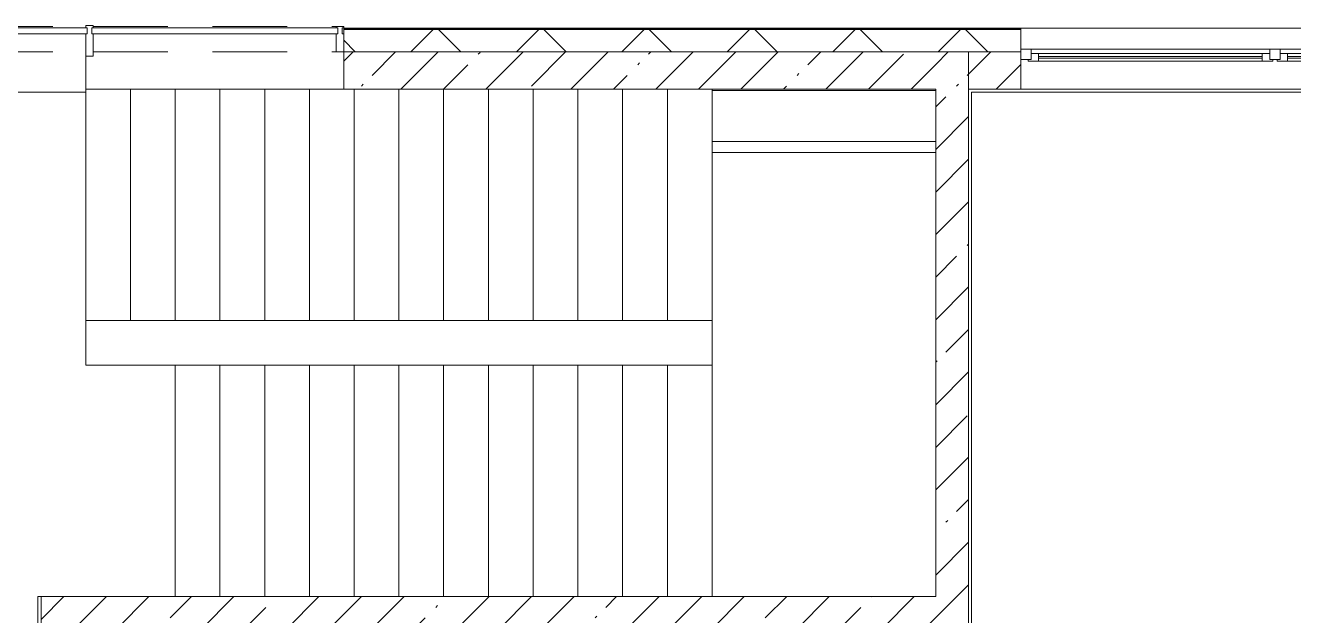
# Model space of a CAD drawing. Header units: millimetres. Extents: x 35524 to 235479, y -8553 to 29000.
# Drawn here: x 202944 to 211449, y 17623 to 21577 of the extents above; entities that cross this region are included whole.
import ezdxf

# ---------------------------------------------------------------- set-up
doc = ezdxf.new("R2010")
doc.units = ezdxf.units.MM
doc.linetypes.add('200_ШТРИХ__ш1_п0_6_', pattern=[800, 500, -300])
for name, color, linetype, lineweight in [('A-DETL-MBND-1', 7, '200_ШТРИХ__ш1_п0_6_', 9), ('A-GLAZ-2', 7, 'Continuous', 5), ('A-GLAZ-CWMG-3', 7, 'Continuous', 5), ('A-WALL', 7, 'Continuous', 9), ('A-WALL-6', 7, 'Continuous', 5), ('I-WALL-24', 7, 'Continuous', 5), ('S-STRS-3', 7, 'Continuous', 5)]:
    doc.layers.add(name, color=color, linetype=linetype, lineweight=lineweight)
doc.layers.add('A-FLOR-2', color=7, linetype='Continuous', lineweight=5, true_color=0xaaaaaa)
pattern_1 = [(45, (108468.84, 0), (-285.1231, 285.1231), []), (45, (108753.96, 0), (-285.1231, 285.1231), [504.031, -100.806, 16.764, -84.042])]

# ---------------------------------------------------------------- blocks, each defined once
blk = doc.blocks.new('120_Окно_СКБ_2Ст_Фрамуга сверху - 120_Окно_СКБ_2Ст_2300х2500_h_ ДОО-19727959-3_4_2_птичка')
at = {"layer": 'A-GLAZ-2'}
for p, q in [((-1150, -127), (-1150, -57)), ((-1150, -57), (-1080, -57)), ((1150, -57), (-1150, -57)), ((-1080, -57), (-1080, -127)), ((-1080, -57), (1080, -57)), ((520, -127), (520, -57)), ((520, -57), (590, -57)), ((590, -57), (590, -127)), ((1080, -127), (1080, -57)), ((1080, -57), (1150, -57)), ((1150, -57), (1150, -127)), ((-1080, -127), (-1150, -127)), ((-1150, -127), (-1100, -127)), ((-1080, -127), (-1100, -127)), ((-1100, -127), (-1100, -137)), ((-1100, -137), (540, -137)), ((540, -137), (-1100, -137)), ((520, -87), (-1080, -87)), ((-1080, -87), (-1080, -127)), ((-1030, -137), (-1030, -87)), ((-1030, -107), (470, -107)), ((470, -117), (-1030, -117)), ((470, -137), (470, -87)), ((520, -127), (520, -87)), ((590, -127), (520, -127)), ((540, -127), (520, -127)), ((540, -127), (570, -127)), ((540, -127), (570, -127)), ((540, -137), (540, -127)), ((590, -127), (570, -127)), ((570, -127), (570, -137)), ((570, -137), (1100, -137)), ((1100, -137), (570, -137)), ((1080, -87), (590, -87)), ((590, -87), (590, -127)), ((640, -137), (640, -87)), ((640, -107), (1030, -107)), ((1030, -117), (640, -117)), ((1030, -137), (1030, -87)), ((1080, -127), (1080, -87)), ((1150, -127), (1080, -127)), ((1100, -127), (1080, -127)), ((1100, -127), (1150, -127)), ((1100, -137), (1100, -127))]:
    blk.add_line(p, q, dxfattribs=at)
blk = doc.blocks.new('PNS_Панель прямоугольная - Нр_Стекло - 40мм-22855911-3_4_2_птичка')
at = {"layer": 'A-GLAZ-2'}
h = blk.add_hatch(dxfattribs=at)
h.set_pattern_fill('FP_160', color=256, style=0, pattern_type=2)
h.set_pattern_definition([(45, (-94620, -21060), (-1414.214, 1414.214), [1000, -3000]), (45, (-95620, -21560), (-1414.214, 1414.214), [3000, -1000]), (45, (-93620, -22060), (-1414.214, 1414.214), [1000, -3000])])
h.paths.add_polyline_path([(760, -40), (770, -40), (770, 0), (-770, 0), (-770, -40), (37.1, -40)])
for p, q in [((-770, 0), (770, 0)), ((760, 0), (-770, 0)), ((-760, -40), (760, -40))]:
    blk.add_line(p, q, dxfattribs=at)
blk = doc.blocks.new('Прямоугольный импост - Импост структурный с накладкой - 170мм-22855901-3_4_2_птичка')
at = {"layer": 'A-DETL-MBND-1'}
for p, q in [((93360, 21560), (93360, 21570)), ((93360, 21570), (94880, 21570)), ((93360, 21400), (94880, 21400))]:
    blk.add_line(p, q, dxfattribs=at)
blk = doc.blocks.new('Прямоугольный импост - Импост структурный с накладкой - 170мм-22854936-3_4_2_птичка')
at = {"layer": 'A-GLAZ-CWMG-3'}
for p, q in [((-50, 40), (-50, 160)), ((-50, 160), (0, 160)), ((0, 160), (0, 40)), ((-40, 40), (-50, 40)), ((-50, -10), (-50, 0)), ((-50, 0), (-40, 0)), ((-40, 0), (-40, 40)), ((-10, 40), (-10, 0)), ((0, 40), (-10, 40)), ((-10, 0), (0, 0)), ((0, 0), (0, -10)), ((0, -10), (-50, -10))]:
    blk.add_line(p, q, dxfattribs=at)
blk = doc.blocks.new('PNS_Панель прямоугольная1 - Нр_Стекло - 40мм-23689159-3_4_2_птичка')
at = {"layer": 'A-GLAZ-2'}
for p, q in [((-825, 0), (825, 0)), ((825, 0), (-815, 0)), ((-815, -40), (815, -40))]:
    blk.add_line(p, q, dxfattribs=at)
blk = doc.blocks.new('Прямоугольный импост - Импост структурный с накладкой - 170мм-23689141-3_4_2_птичка')
at = {"layer": 'A-DETL-MBND-1'}
for p, q in [((94930, 21570), (96560, 21570)), ((96560, 21570), (96560, 21560)), ((94930, 21400), (96560, 21400))]:
    blk.add_line(p, q, dxfattribs=at)
blk = doc.blocks.new('Прямоугольный импост - Импост структурный с накладкой - 190мм-22854925-3_4_2_птичка')
at = {"layer": 'A-GLAZ-CWMG-3'}
for p, q in [((-25, 40), (-25, 190)), ((-25, 190), (25, 190)), ((25, 190), (25, 40)), ((-15, 40), (-25, 40)), ((-25, -17), (-25, 0)), ((-25, 0), (-15, 0)), ((-15, 0), (-15, 40)), ((15, 40), (15, 0)), ((25, 40), (15, 40)), ((15, 0), (25, 0)), ((25, 0), (25, -17)), ((25, -17), (-25, -17))]:
    blk.add_line(p, q, dxfattribs=at)
blk = doc.blocks.new('Зашивка приборов отопления40 - Зашивка приборов отопления-33325598-3_4_2_птичка')
at = {"layer": 'A-WALL-6'}
for p, q in [((126595, 120), (125095, 120)), ((126595, 45), (126595, 120)), ((126595, 45), (125095, 45)), ((125095, 45), (126595, 45)), ((126595, -295), (126595, 45)), ((125095, -295), (126595, -295))]:
    blk.add_line(p, q, dxfattribs=at)

msp = doc.modelspace()

# ---------------------------------------------------------------- hatches: boundary and pattern name
at = {"layer": 'A-WALL-6'}
h = msp.add_hatch(dxfattribs=at)
h.set_pattern_fill('FP_102', color=256, style=0, pattern_type=2)
h.set_pattern_definition([(45, (108468.84, 0), (-353.5534, 353.5534), []), (135, (108468.84, 0), (-353.5534, -353.5534), [])])
h.paths.add_polyline_path([(233698.8, 21400), (233698.8, 21550), (228619.1, 21550), (228619.1, 21400), (233548.8, 21400)])
h.paths.add_polyline_path([(227719.1, 21400), (227719.1, 21550), (226369.3, 21550), (226369.3, 21400), (226863.2, 21400)])
h.paths.add_polyline_path([(215319.3, 21400), (215319.3, 21550), (214019.1, 21550), (214019.1, 21400), (214744.5, 21400)])
h.paths.add_polyline_path([(216219.3, 21400), (217519.3, 21400), (217519.3, 21550), (216219.3, 21550)])
h.paths.add_polyline_path([(201778.8, 21400), (201778.8, 21550), (201758.8, 21550), (201758.8, 21400)])
h.paths.add_polyline_path([(218419.3, 21400), (219718.8, 21400), (219718.8, 21550), (218419.3, 21550)])
h.paths.add_polyline_path([(224998.8, 21400), (225469.3, 21400), (225469.3, 21550), (224599.3, 21550), (224599.3, 21400)])
h.paths.add_polyline_path([(222018.8, 21400), (223169.3, 21400), (223169.3, 21550), (222018.8, 21550)])
h.paths.add_polyline_path([(206354.7, 21400), (209618.8, 21400), (209618.8, 21550), (205078.8, 21550), (205078.8, 21400)])
h.paths.add_polyline_path([(211947.9, 21400), (213119.1, 21400), (213119.1, 21550), (211918.8, 21550), (211918.8, 21400)])
at = {"layer": 'I-WALL-24'}
h = msp.add_hatch(dxfattribs=at)
h.set_pattern_fill('FP_98', color=256, style=0, pattern_type=2)
h.set_pattern_definition(pattern_1)
h.paths.add_polyline_path([(206354.7, 21150), (209048.8, 21150), (209048.8, 21400), (205078.8, 21400), (205078.8, 21150)])
h.paths.add_polyline_path([(201498.8, 21150), (201778.8, 21150), (201778.8, 21400), (201498.8, 21400)])
h = msp.add_hatch(dxfattribs=at)
h.set_pattern_fill('FP_98', color=256, style=0, pattern_type=2)
h.set_pattern_definition(pattern_1)
h.paths.add_polyline_path([(209048.8, 17530), (209268.8, 17530), (209268.8, 21400), (209048.8, 21400), (209048.8, 17750)])
h = msp.add_hatch(dxfattribs=at)
h.set_pattern_fill('FP_98', color=256, style=0, pattern_type=2)
h.set_pattern_definition(pattern_1)
h.paths.add_polyline_path([(219518.8, 21150), (219718.8, 21150), (219718.8, 21400), (219518.8, 21400), (219518.8, 21275)])
h.paths.add_polyline_path([(229508.8, 21150), (229508.8, 21400), (229318.8, 21400), (229318.8, 21150)])
h.paths.add_polyline_path([(218818.8, 21150), (218818.8, 21400), (218419.3, 21400), (218419.3, 21150)])
h.paths.add_polyline_path([(222018.8, 21150), (223169.3, 21150), (223169.3, 21400), (222018.8, 21400)])
h.paths.add_polyline_path([(226863.2, 21150), (227719.1, 21150), (227719.1, 21400), (226369.3, 21400), (226369.3, 21150)])
h.paths.add_polyline_path([(217519.3, 21150), (217519.3, 21400), (216219.3, 21400), (216219.3, 21150)])
h.paths.add_polyline_path([(225469.3, 21150), (225469.3, 21400), (224599.3, 21400), (224599.3, 21150), (224998.8, 21150)])
h.paths.add_polyline_path([(214518.8, 21150), (215319.3, 21150), (215319.3, 21400), (214518.8, 21400), (214518.8, 21246.1)])
h.paths.add_polyline_path([(211947.9, 21150), (213119.1, 21150), (213119.1, 21400), (211918.8, 21400), (211918.8, 21150)])
h.paths.add_polyline_path([(209268.8, 21150), (209618.8, 21150), (209618.8, 21400), (209268.8, 21400)])
h = msp.add_hatch(dxfattribs=at)
h.set_pattern_fill('FP_98', color=256, style=0, pattern_type=2)
h.set_pattern_definition(pattern_1)
h.paths.add_polyline_path([(203268.8, 13620), (203268.8, 17750), (203048.8, 17750), (203048.8, 13620)])
h = msp.add_hatch(dxfattribs=at)
h.set_pattern_fill('FP_98', color=256, style=0, pattern_type=2)
h.set_pattern_definition(pattern_1)
h.paths.add_polyline_path([(209048.8, 17530), (209048.8, 17750), (203268.8, 17750), (203268.8, 17530), (206354.7, 17530)])

# ---------------------------------------------------------------- linework, layer by layer
at = {"layer": 'A-FLOR-2'}
for p, q in [((203348.8, 19300), (203348.8, 21370)), ((203348.8, 21130), (201518.8, 21130)), ((213998.8, 21130), (209288.8, 21130)), ((209288.8, 21130), (209288.8, 13920)), ((203948.8, 19300), (203348.8, 19300)), ((203948.8, 17750), (203948.8, 19300)), ((203027.8, 13620), (203027.8, 17750)), ((203027.8, 17750), (203048.8, 17750))]:
    msp.add_line(p, q, dxfattribs=at)
at = {"layer": 'A-WALL'}
for p, q in [((209618.8, 21553), (205078.8, 21553)), ((209618.8, 21550), (205078.8, 21550)), ((205078.8, 21400), (209048.8, 21400)), ((209618.8, 21400), (209268.8, 21400))]:
    msp.add_line(p, q, dxfattribs=at)
at = {"layer": 'A-WALL-6'}
for p, q in [((216219.3, 21558), (205078.8, 21558)), ((205078.8, 21558), (205078.8, 21400)), ((209618.8, 21400), (209618.8, 21558)), ((209048.8, 21400), (209268.8, 21400))]:
    msp.add_line(p, q, dxfattribs=at)
at = {"layer": 'I-WALL-24'}
for p, q in [((205078.8, 21400), (205078.8, 21150)), ((209268.8, 13900), (209268.8, 21400)), ((209618.8, 21150), (209618.8, 21400)), ((205078.8, 21150), (209048.8, 21150)), ((209048.8, 21150), (209048.8, 17750)), ((214018.8, 21150), (209268.8, 21150)), ((203048.8, 17750), (203048.8, 13620)), ((209048.8, 17750), (203048.8, 17750))]:
    msp.add_line(p, q, dxfattribs=at)
at = {"layer": 'S-STRS-3'}
for p, q in [((203348.8, 19600), (203348.8, 21150)), ((203648.8, 21150), (203348.8, 21150)), ((203948.8, 21150), (203648.8, 21150)), ((203648.8, 19600), (203648.8, 21150)), ((203648.8, 19600), (203648.8, 21150)), ((204248.8, 21150), (203948.8, 21150)), ((203948.8, 19600), (203948.8, 21150)), ((203948.8, 19600), (203948.8, 21150)), ((204548.8, 21150), (204248.8, 21150)), ((204248.8, 19600), (204248.8, 21150)), ((204248.8, 19600), (204248.8, 21150)), ((204848.8, 21150), (204548.8, 21150)), ((204548.8, 19600), (204548.8, 21150)), ((204548.8, 19600), (204548.8, 21150)), ((205078.8, 21150), (204848.8, 21150)), ((204848.8, 19600), (204848.8, 21150)), ((204848.8, 19600), (204848.8, 21150)), ((205148.8, 19600), (205148.8, 21150)), ((205148.8, 19600), (205148.8, 21150)), ((205448.8, 19600), (205448.8, 21150)), ((205448.8, 19600), (205448.8, 21150)), ((205748.8, 19600), (205748.8, 21150)), ((205748.8, 19600), (205748.8, 21150)), ((206048.8, 19600), (206048.8, 21150)), ((206048.8, 19600), (206048.8, 21150)), ((206348.8, 19600), (206348.8, 21150)), ((206348.8, 19600), (206348.8, 21150)), ((206648.8, 19600), (206648.8, 21150)), ((206648.8, 19600), (206648.8, 21150)), ((206948.8, 19600), (206948.8, 21150)), ((206948.8, 19600), (206948.8, 21150)), ((207248.8, 19600), (207248.8, 21150)), ((207248.8, 19600), (207248.8, 21150)), ((207548.8, 21140), (207548.8, 21150)), ((207548.8, 21140), (207548.8, 21150)), ((207548.8, 19600), (207548.8, 20725)), ((207548.8, 19600), (207548.8, 20725)), ((203648.8, 19600), (203348.8, 19600)), ((203948.8, 19600), (203648.8, 19600)), ((204248.8, 19600), (203948.8, 19600)), ((204548.8, 19600), (204248.8, 19600)), ((204848.8, 19600), (204548.8, 19600)), ((205148.8, 19600), (204848.8, 19600)), ((205448.8, 19600), (205148.8, 19600)), ((205748.8, 19600), (205448.8, 19600)), ((206048.8, 19600), (205748.8, 19600)), ((206348.8, 19600), (206048.8, 19600)), ((206648.8, 19600), (206348.8, 19600)), ((206948.8, 19600), (206648.8, 19600)), ((207248.8, 19600), (206948.8, 19600)), ((207548.8, 19600), (207248.8, 19600)), ((207548.8, 19600), (207548.8, 19300)), ((203948.8, 19300), (204248.8, 19300)), ((204248.8, 19300), (204548.8, 19300)), ((204248.8, 19300), (204248.8, 17750)), ((204248.8, 19300), (204248.8, 17750)), ((204548.8, 19300), (204848.8, 19300)), ((204548.8, 19300), (204548.8, 17750)), ((204548.8, 19300), (204548.8, 17750)), ((204848.8, 19300), (205148.8, 19300)), ((204848.8, 19300), (204848.8, 17750)), ((204848.8, 19300), (204848.8, 17750)), ((205148.8, 19300), (205448.8, 19300)), ((205148.8, 19300), (205148.8, 17750)), ((205148.8, 19300), (205148.8, 17750)), ((205448.8, 19300), (205748.8, 19300)), ((205448.8, 19300), (205448.8, 17750)), ((205448.8, 19300), (205448.8, 17750)), ((205748.8, 19300), (206048.8, 19300)), ((205748.8, 19300), (205748.8, 17750)), ((205748.8, 19300), (205748.8, 17750)), ((206048.8, 19300), (206348.8, 19300)), ((206048.8, 19300), (206048.8, 17750)), ((206048.8, 19300), (206048.8, 17750)), ((206348.8, 19300), (206648.8, 19300)), ((206348.8, 19300), (206348.8, 17750)), ((206348.8, 19300), (206348.8, 17750)), ((206648.8, 19300), (206948.8, 19300)), ((206648.8, 19300), (206648.8, 17750)), ((206648.8, 19300), (206648.8, 17750)), ((206948.8, 19300), (207248.8, 19300)), ((206948.8, 19300), (206948.8, 17750)), ((206948.8, 19300), (206948.8, 17750)), ((207248.8, 19300), (207548.8, 19300)), ((207248.8, 19300), (207248.8, 17750)), ((207248.8, 19300), (207248.8, 17750)), ((207548.8, 19300), (207548.8, 17750)), ((207548.8, 19300), (207548.8, 17750))]:
    msp.add_line(p, q, dxfattribs=at)

# ---------------------------------------------------------------- block references
at = {"layer": 'A-DETL-MBND-1'}
for name in ['Прямоугольный импост - Импост структурный с накладкой - 170мм-22855901-3_4_2_птичка', 'Прямоугольный импост - Импост структурный с накладкой - 170мм-23689141-3_4_2_птичка']:
    msp.add_blockref(name, (108468.8, 0), dxfattribs=at)
at = {"layer": 'A-GLAZ-2'}
for name, p in [('PNS_Панель прямоугольная - Нр_Стекло - 40мм-22855911-3_4_2_птичка', (202588.8, 21560)), ('PNS_Панель прямоугольная1 - Нр_Стекло - 40мм-23689159-3_4_2_птичка', (204213.8, 21560)), ('120_Окно_СКБ_2Ст_Фрамуга сверху - 120_Окно_СКБ_2Ст_2300х2500_h_ ДОО-19727959-3_4_2_птичка', (210768.8, 21475))]:
    msp.add_blockref(name, p, dxfattribs=at)
at = {"layer": 'A-GLAZ-CWMG-3', "extrusion": (0, 0, -1), "rotation": 180}
for name, p in [('Прямоугольный импост - Импост структурный с накладкой - 190мм-22854925-3_4_2_птичка', (-203373.8, 21560)), ('Прямоугольный импост - Импост структурный с накладкой - 170мм-22854936-3_4_2_птичка', (-205078.8, 21560))]:
    msp.add_blockref(name, p, dxfattribs=at)
at = {"layer": 'A-WALL-6', "rotation": 180}
msp.add_blockref('Зашивка приборов отопления40 - Зашивка приборов отопления-33325598-3_4_2_птичка', (334143.9, 20845), dxfattribs=at)

doc.saveas('drawing.dxf')
